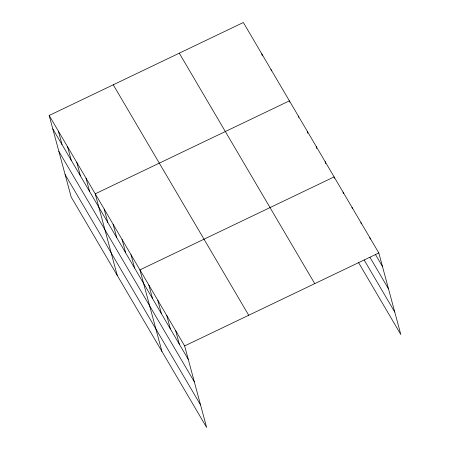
<?xml version="1.0" encoding="UTF-8"?>
<svg xmlns="http://www.w3.org/2000/svg" width="450" height="450" viewBox="0 0 450 450"><rect width="100%" height="100%" fill="white"/><g stroke="black" fill="none" stroke-linecap="round" stroke-linejoin="round"><path stroke-width="0.67" d="M49.174 115.47L184.641 345.932L206.646 427.5L71.184 197.038L49.174 115.47L243.354 22.5L378.816 252.962L400.826 334.53L358.532 262.575M184.641 345.932L378.816 252.962M375.564 254.689L382.438 266.389M369.939 257.287L388.507 288.877M364.157 259.976L394.757 312.047M179.274 53.179L314.741 283.646M113.254 84.791L248.715 315.253M52.796 128.897L188.263 359.359M58.866 151.38L194.327 381.848M65.115 174.549L200.582 405.011M369.877 237.752L370.238 239.096M360.934 222.542L361.299 223.886M351.996 207.332L352.356 208.676M343.058 192.122L343.418 193.466M334.474 178.256L334.114 176.912L139.933 269.882L161.944 351.444M325.176 161.702L325.716 163.716M316.232 146.492L316.777 148.506M307.294 131.276L307.834 133.296M298.35 116.066L298.716 117.411M289.772 102.201L289.412 100.856L95.231 193.826L117.242 275.394M270.99 69.514L271.35 70.858M261.776 53.843L262.322 55.856M175.697 330.722L179.319 344.149M166.759 315.512L170.381 328.939M157.815 300.302L161.438 313.729M148.877 285.092L152.499 298.519M130.995 254.672L134.618 268.093M122.051 239.456L125.679 252.883M113.113 224.246L116.736 237.673M104.175 209.036L107.797 222.463M86.023 178.155L89.646 191.582M76.809 162.484L80.432 175.911M67.596 146.812L71.218 160.239M58.387 131.141L62.01 144.568"/></g></svg>
